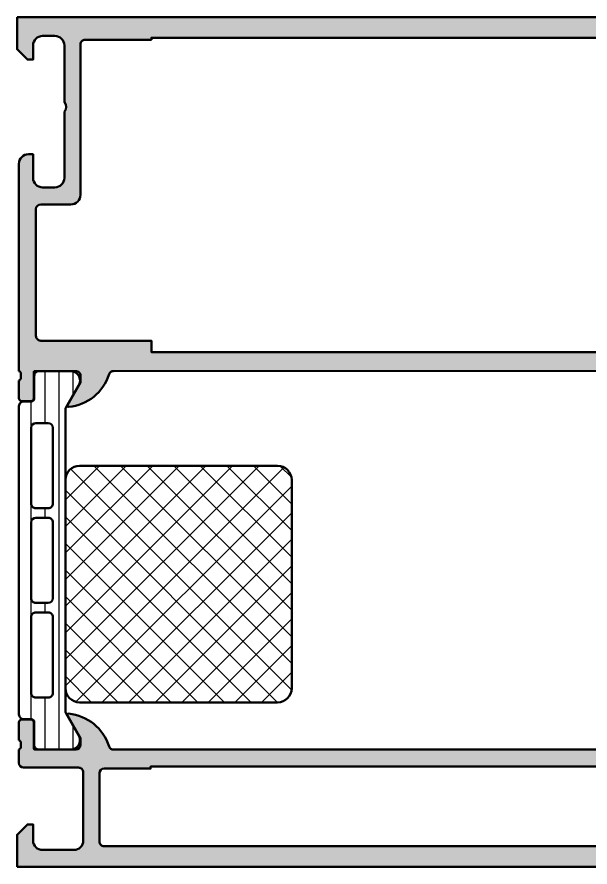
# Model space of a CAD drawing. Extents: x 0 to 121, y 0 to 90.
# Drawn here: x 0 to 60.5, y 0 to 89.8 of the extents above; entities that cross this region are included whole.
import ezdxf

# ---------------------------------------------------------------- set-up
doc = ezdxf.new("R2010")
doc.units = 0
for name, color, linetype, lineweight in [('0S-Alu contour', 7, 'Continuous', 50), ('0S-Alu hatch', 252, 'Continuous', 25), ('0S-Plastic contour', 254, 'Continuous', 50), ('0S-Plastic hatch', 253, 'Continuous', 25), ('0S-PT contour', 91, 'Continuous', 50), ('0S-PT hatch', 103, 'Continuous', 25)]:
    doc.layers.add(name, color=color, linetype=linetype, lineweight=lineweight)

# ---------------------------------------------------------------- blocks, each defined once
blk = doc.blocks.new('430840__DC09CA4D_482F_4C95_9F78_F32591C31D79_')
at = {"layer": '0S-PT hatch'}
h = blk.add_hatch(dxfattribs=at)
h.set_pattern_fill('ANSI37', color=256, scale=0.625, angle=90, style=0)
h.set_pattern_definition([(135, (0, 0), (-1.403165018917055, -1.403165018917055), []), (225, (0, 0), (1.403165018917055, -1.403165018917055), [])])
edge = h.paths.add_edge_path()
edge.add_ellipse((27.51005320582808, 40.88991887445164), major_axis=(-1.500003719446766, 0), ratio=1, start_angle=180.0001420757334, end_angle=269.9998579268323, ccw=False)
edge.add_line((29.01005692527024, 40.8899225939277), (29.01005692527024, 18.88992259389381))
edge.add_ellipse((27.51005425003596, 18.88992526912809), major_axis=(-1.500002675236663, 0), ratio=1, start_angle=90.0001021856844, end_angle=179.9998978143151, ccw=False)
edge.add_line((27.51005692525569, 17.38992259389381), (6.610024500343477, 17.38992259389381))
edge.add_ellipse((6.610025017742281, 18.88992311129213), major_axis=(-1.500000517398401, 0), ratio=1, start_angle=1.9766288971823087e-05, end_angle=89.99998023682832, ccw=False)
edge.add_line((5.11002450034397, 18.88992259381172), (5.110024500343967, 40.88992259389381))
edge.add_ellipse((6.610026061669415, 40.88992103256837), major_axis=(-1.50000156132626, 0), ratio=1, start_angle=270.00005964206343, end_angle=359.9999403640483, ccw=False)
edge.add_line((6.610024500242221, 42.38992259389381), (27.51005692530414, 42.38992259389379))
at = {"layer": '0S-PT contour', "color": 7}
for points in [[(6.610024500242221, 42.38992259389381), (27.51005692530414, 42.38992259389379)], [(5.11002450034397, 18.88992259381172), (5.110024500343967, 40.88992259389381)], [(29.01005692527024, 40.8899225939277), (29.01005692527024, 18.88992259389381)], [(27.51005692525569, 17.38992259389381), (6.610024500343477, 17.38992259389381)]]:
    blk.add_lwpolyline(points, dxfattribs=at)
at = {"layer": '0S-PT contour', "color": 7, "extrusion": (0, 0, -1)}
for centre, radius, start, end in [((-6.610026061669415, 40.88992103256837), 1.50000156132626, 5.96359516822e-05, 89.9999403579366), ((-27.51005320582808, 40.88991887445164), 1.500003719446766, 90.0001420731677, 179.9998579242666), ((-6.610025017742281, 18.88992311129213), 1.500000517398401, 270.0000197631717, 359.999980233711), ((-27.51005425003596, 18.88992526912809), 1.500002675236663, 180.000102185685, 269.9998978143156)]:
    blk.add_arc(centre, radius, start, end, dxfattribs=at)
blk = doc.blocks.new('284257__90E0DE85_B0C9_40CA_9791_27F276E4CD0E___C5AEC8C6_3E7F_4AB9_B20A_5DBC261AC16B_')
at = {"layer": '0S-Plastic hatch'}
h = blk.add_hatch(dxfattribs=at)
h.set_pattern_fill('ANSI31', color=256, scale=0.4680000000000001, angle=45, style=0)
h.set_pattern_definition([(90, (0, 0), (-1.4859, 0), [])])
edge = h.paths.add_edge_path()
edge.add_arc((1.522616004540347, 49.48992559389379), 0.2999999999999758, 270, 360)
edge.add_line((1.822616004540323, 49.48992559389379), (1.822284054143296, 51.88992397683015))
edge.add_ellipse((2.322280031581934, 51.88992661645517), major_axis=(-0.4999959774456055, 0), ratio=1, start_angle=-90.00030248177183, end_angle=0.0003024817733034979, ccw=False)
edge.add_line((2.32228267121212, 52.38992259389381), (5.798824169306502, 52.3899225938938))
edge.add_ellipse((5.656513520315099, 51.40010451917096), major_axis=(-0.999996070924474, 0), ratio=1, start_angle=147.2729839001578, end_angle=261.81839194809737, ccw=False)
edge.add_line((6.497766169306427, 50.85946959389379), (5.179296454819851, 48.57581274714362))
edge.add_arc((5.612309171537273, 48.32581277284783), 0.4999999999935472, 150.0000034002868, 179.9999400957461)
edge.add_line((5.112309171543999, 48.32581329561106), (5.107739829136483, 16.47403189217503))
edge.add_arc((5.607739829115243, 16.47403241493656), 0.4999999999892946, 180.0000599042538, 209.9999965998498)
edge.add_line((5.174727112396342, 16.22403244063854), (6.493196826892423, 13.9403755938938))
edge.add_ellipse((5.651944177901081, 13.39974066861664), major_axis=(-0.9999960709244753, 0), ratio=1, start_angle=98.18160805189967, end_angle=212.7270160998411, ccw=False)
edge.add_line((5.794254826892434, 12.40992259389379), (2.317713328792912, 12.40992259389379))
edge.add_ellipse((2.317710689167811, 12.90991857133235), major_axis=(-0.4999959774455193, 0), ratio=1, start_angle=-0.0003024817733034979, end_angle=90.00030248118912, ccw=False)
edge.add_line((1.817714711729259, 12.90992121096255), (1.818046662126284, 15.30991959389378))
edge.add_arc((1.518046662126227, 15.30991959389374), 0.3000000000000567, 0, 90)
edge.add_line((1.518046662126227, 15.60991959389379), (0.7077153287930049, 15.60991959389381))
edge.add_ellipse((0.7077153287930732, 16.10991959389387), major_axis=(-0.5000000000000675, 0), ratio=1, start_angle=2.694464177466216e-05, end_angle=89.99999999999221, ccw=False)
edge.add_line((0.2077153287930605, 16.10991935863949), (0.2077000005019593, 48.68992535865305))
edge.add_ellipse((0.7077000005019464, 48.68992559389377), major_axis=(-0.5000000000000425, 0), ratio=1, start_angle=-89.99999999999801, end_angle=2.694464177466216e-05, ccw=False)
edge.add_line((0.7077000005019299, 49.18992559389382), (1.522616004540347, 49.18992559389382))
edge = h.paths.add_edge_path()
edge.add_arc((3.293317714340982, 46.40048603515199), 0.500015258789067, 0, 90)
edge.add_line((3.293317714340982, 46.90050129394107), (1.993307033188603, 46.90050129394107))
edge.add_arc((1.993307033188603, 46.40051655273016), 0.499984741210902, 90, 180)
edge.add_line((1.493322291977706, 46.40051655272496), (1.493322291977707, 38.4005043478559))
edge.add_arc((1.993322294065336, 38.4005043478559), 0.5000000020876286, 180, 270.0018991026182)
edge.add_line((1.993338866862162, 37.90050434604295), (3.293332973127683, 37.90050434604295))
edge.add_arc((3.293336612486748, 38.40050070668626), 0.4999963606565535, 269.9995829571354, 360.0004170428646)
edge.add_line((3.793332973130051, 38.40050434604293), (3.793332973130049, 46.40048603515199))
edge = h.paths.add_edge_path()
edge.add_line((3.793332973130052, 28.39679746120962), (3.793332973130051, 36.40050434603776))
edge.add_arc((3.293332973130057, 36.40050434604295), 0.4999999999999938, 0, 90.00000000000072)
edge.add_line((3.293332973130051, 36.90050434604295), (1.9933222919777, 36.90050434604295))
edge.add_arc((1.9933222919777, 36.40050434604295), 0.4999999999999929, 90, 180)
edge.add_line((1.493322291977708, 36.40050434603775), (1.493322291977709, 28.39679746121479))
edge.add_arc((1.993322291977688, 28.39679746121479), 0.4999999999999794, 180, 270.0000000011944)
edge.add_line((1.993322291988112, 27.89679746121481), (3.293332973130039, 27.89679746121481))
edge.add_arc((3.293332973130039, 28.39679746121483), 0.5000000000000142, 270, 360)
edge = h.paths.add_edge_path()
edge.add_line((3.793332973119652, 18.39680051332709), (3.793332973119651, 26.3967974612148))
edge.add_arc((3.29333661247638, 26.39680110057155), 0.4999963606565158, 359.9995829571354, 450.0004170425937)
edge.add_line((3.293332973119679, 26.89679746121483), (1.993338866805379, 26.89679746121481))
edge.add_arc((1.993322294124652, 26.39679745933213), 0.5000000021573291, 89.99810091068606, 180)
edge.add_line((1.493322291967307, 26.39679746120961), (1.493322291967308, 18.39680051514008))
edge.add_arc((1.993322294054952, 18.39680051514008), 0.5000000020876446, 180, 270.0018991026165)
edge.add_line((1.993338866851764, 17.89680051332708), (3.293332973117241, 17.89680051332709))
edge.add_arc((3.293336612476306, 18.39679687397044), 0.4999963606565962, 269.9995829571354, 360.0004170428646)
at = {"layer": '0S-Alu contour', "color": 7}
for points in [[(3.293317714340982, 46.90050129394107), (1.993307033188603, 46.90050129394107)], [(1.493322291977706, 46.40051655272496), (1.493322291977707, 38.4005043478559)], [(3.793332973130051, 38.40050434604293), (3.793332973130049, 46.40048603515199)], [(1.993338866862162, 37.90050434604295), (3.293332973127683, 37.90050434604295)], [(3.293332973130051, 36.90050434604295), (1.9933222919777, 36.90050434604295)], [(1.493322291977708, 36.40050434603775), (1.493322291977709, 28.39679746121479)], [(3.793332973130052, 28.39679746120962), (3.793332973130051, 36.40050434603776)], [(1.993322291988112, 27.89679746121481), (3.293332973130039, 27.89679746121481)], [(1.493322291967307, 26.39679746120961), (1.493322291967308, 18.39680051514008)], [(3.293332973119679, 26.89679746121483), (1.993338866805379, 26.89679746121481)], [(3.793332973119652, 18.39680051332709), (3.793332973119651, 26.3967974612148)], [(1.993338866851764, 17.89680051332708), (3.293332973117241, 17.89680051332709)]]:
    blk.add_lwpolyline(points, dxfattribs=at)
for centre, radius, start, end in [((1.993307033188603, 46.40051655273016), 0.499984741210902, 90, 180), ((3.293317714340982, 46.40048603515199), 0.500015258789067, 0, 90), ((1.993322294065336, 38.4005043478559), 0.5000000020876286, 180, 270.0018991026182), ((3.293336612486748, 38.40050070668626), 0.4999963606565535, 269.9995829571354, 0.0004170428646345), ((1.9933222919777, 36.40050434604295), 0.4999999999999929, 90, 180), ((3.293332973130057, 36.40050434604295), 0.4999999999999938, 0, 90.00000000000072), ((1.993322291977688, 28.39679746121479), 0.4999999999999794, 180, 270.0000000011944), ((3.293332973130039, 28.39679746121483), 0.5000000000000142, 270, 0), ((1.993322294124652, 26.39679745933213), 0.5000000021573291, 89.99810091068606, 180), ((3.29333661247638, 26.39680110057155), 0.4999963606565158, 359.9995829571354, 90.00041704259372), ((1.993322294054952, 18.39680051514008), 0.5000000020876446, 180, 270.0018991026165), ((3.293336612476306, 18.39679687397044), 0.4999963606565962, 269.9995829571354, 0.0004170428646345)]:
    blk.add_arc(centre, radius, start, end, dxfattribs=at)
at = {"layer": '0S-Plastic contour', "color": 7}
for points in [[(2.32228267121212, 52.38992259389381), (5.798824169306502, 52.3899225938938)], [(1.822616004540323, 49.48992559389379), (1.822284054143296, 51.88992397683015)], [(6.497766169306427, 50.85946959389379), (5.179296454819851, 48.57581274714362)], [(0.2077153287930605, 16.10991935863949), (0.2077000005019593, 48.68992535865305)], [(0.7077000005019299, 49.18992559389382), (1.522616004540347, 49.18992559389382)], [(5.112309171543999, 48.32581329561106), (5.107739829136483, 16.47403189217503)], [(5.174727112396342, 16.22403244063854), (6.493196826892423, 13.9403755938938)], [(1.518046662126227, 15.60991959389379), (0.7077153287930049, 15.60991959389381)], [(1.817714711729259, 12.90992121096255), (1.818046662126284, 15.30991959389378)], [(5.794254826892434, 12.40992259389379), (2.317713328792912, 12.40992259389379)]]:
    blk.add_lwpolyline(points, dxfattribs=at)
at = {"layer": '0S-Plastic contour', "color": 7, "extrusion": (0, 0, -1)}
for centre, radius, start, end in [((-2.322280031581934, 51.88992661645517), 0.4999959774456055, 359.9996975182267, 90.00030248177184), ((-5.656513520315099, 51.40010451917096), 0.999996070924474, 98.18160805190263, 212.7270160998422), ((-0.7077000005019464, 48.68992559389377), 0.5000000000000425, 359.9999730553582, 89.9999999999981), ((-0.7077153287930732, 16.10991959389387), 0.5000000000000675, 270.0000000000078, 359.9999730553582), ((-5.651944177901081, 13.39974066861664), 0.9999960709244753, 147.2729839001589, 261.8183919481003), ((-2.317710689167811, 12.90991857133235), 0.4999959774455193, 269.9996975188109, 0.0003024817733149)]:
    blk.add_arc(centre, radius, start, end, dxfattribs=at)
at = {"layer": '0S-Plastic contour', "color": 7}
for centre, radius, start, end in [((1.522616004540347, 49.48992559389379), 0.2999999999999758, 270, 0), ((5.612309171537273, 48.32581277284783), 0.4999999999935472, 150.0000034002868, 179.9999400957461), ((5.607739829115243, 16.47403241493656), 0.4999999999892946, 180.0000599042538, 209.9999965998498), ((1.518046662126227, 15.30991959389374), 0.3000000000000567, 0, 90)]:
    blk.add_arc(centre, radius, start, end, dxfattribs=at)
blk = doc.blocks.new('430820__745F4C5F_8F4E_42D5_811F_1E8023949608_')
at = {"layer": '0S-Alu hatch'}
h = blk.add_hatch(color=256, dxfattribs=at)
edge = h.paths.add_edge_path()
edge.add_line((0, 89.8), (-2.274e-13, 86.39999847412106))
edge.add_line((-2.274e-13, 86.39999847412106), (1.0999755859373, 85.29999999999998))
edge.add_line((1.0999755859373, 85.29999999999998), (1.699981689453011, 85.29999999999998))
edge.add_line((1.699981689453011, 85.29999999999998), (1.699981689453011, 86.80000381469726))
edge.add_ellipse((2.700020083351542, 86.79996542079873), major_axis=(-1.000038394635548, 0), ratio=1, start_angle=270.0021997238884, end_angle=359.99780027593476, ccw=False)
edge.add_line((2.699981689453001, 87.80000381469726), (3.99999999999978, 87.80000381469726))
edge.add_ellipse((3.999954428526331, 86.79995824322371), major_axis=(-1.000045572511881, 0), ratio=1, start_angle=180.0026109341762, end_angle=269.9973890658912, ccw=False)
edge.add_line((4.99999999999988, 86.80000381469834), (4.999999999999886, 80.8))
edge.add_ellipse((4.474877689036537, 80.29999999999998), major_axis=(-0.7250885749144627, 0), ratio=1, start_angle=136.403846469329, end_angle=223.5961535306708, ccw=False)
edge.add_line((4.999999999999882, 79.8), (4.999999999999886, 72.8))
edge.add_ellipse((3.999972998484516, 72.80002700151536), major_axis=(-1.0000270018799, 0), ratio=1, start_angle=90.00154703109939, end_angle=179.9984529689852, ccw=False)
edge.add_line((3.999999999999901, 71.79999999999998), (2.699981689453103, 71.79999999999998))
edge.add_ellipse((2.700001512600911, 72.80001982314789), major_axis=(-1.000019823344355, 0), ratio=1, start_angle=0.0011357599706229848, end_angle=89.99886423980843, ccw=False)
edge.add_line((1.699981689453031, 72.80000000000395), (1.699981689453003, 75.3))
edge.add_line((1.699981689453003, 75.3), (1.199981689453094, 75.3))
edge.add_arc((1.200016055021536, 74.29996563443146), 1.000034366159014, 90.001968934368, 179.9980310656152)
edge.add_line((0.199981689453004, 74.30000000000021), (0.1999816894528905, 52.40082753104885))
edge.add_ellipse((0.1211452429099902, 52.13330693905568), major_axis=(-0.2788950563274417, 0), ratio=1, start_angle=178.8354106259342, end_angle=253.5801235805389, ccw=False)
edge.add_line((0.399982689453048, 52.12763853105745), (0.3999826894530471, 51.67404453105742))
edge.add_ellipse((0.1211145938099225, 51.66838387158043), major_axis=(-0.2789255417371045, 0), ratio=1, start_angle=106.4245945553385, end_angle=181.1628700728718, ccw=False)
edge.add_line((0.1999816894530019, 51.40084053105751), (0.1999816894531179, 49.52082953104916))
edge.add_arc((0.4999816894532348, 49.52082953104901), 0.3000000000001168, 180, 269.9999999999702)
edge.add_line((0.499981689453079, 49.22082953104889), (1.479956008495603, 49.22082953104888))
edge.add_arc((1.479956008495607, 49.52082953104906), 0.3000000000001819, 269.9999999999992, 360)
edge.add_line((1.779956008495787, 49.52082953104905), (1.779956008495666, 52.28082753104902))
edge.add_ellipse((1.899956008495712, 52.28082753104892), major_axis=(-0.1200000000000461, 0), ratio=1, start_angle=268.4287599274471, end_angle=360, ccw=False)
edge.add_line((1.903246393556357, 52.40078241159225), (6.199999999999922, 52.40078241159237))
edge.add_ellipse((6.199999999999946, 51.90078241159238), major_axis=(-0.4999999999999787, 0), ratio=1, start_angle=180, end_angle=270.00000000000273, ccw=False)
edge.add_line((6.699999999999925, 51.90078241159238), (6.699999999999932, 51.20078241159243))
edge.add_line((6.699999999999932, 51.20078241159243), (5.318504542377471, 48.8079620885648))
edge.add_arc((5.438119784648206, 48.73890219624059), 0.1381197846483888, 149.999999999995, 275.6225775507876)
edge.add_arc((4.961776758826098, 53.57739127343959), 4.999999999999582, 275.6225775507941, 342.2515836439294)
edge.add_ellipse((10.19999999999983, 51.90078241159181), major_axis=(-0.5000000000003403, 0), ratio=1, start_angle=269.9999999999984, end_angle=342.25158364393457, ccw=False)
edge.add_line((10.19999999999984, 52.40078241159214), (81.00001162352802, 52.40093875061689))
edge.add_line((81.00001162352802, 52.40093875061689), (81.12479284950028, 52.38510835643673))
edge.add_line((81.12479284950028, 52.38510835643673), (81.2416652604742, 52.3386460546652))
edge.add_line((81.2416652604742, 52.3386460546652), (81.34324660608179, 52.26448989405195))
edge.add_line((81.34324660608179, 52.26448989405195), (81.42311004272904, 52.16733158293038))
edge.add_line((81.42311004272904, 52.16733158293038), (81.47620277441295, 52.05331812857474))
edge.add_line((81.47620277441295, 52.05331812857474), (81.95561295408555, 50.99682574184534))
edge.add_line((81.95561295408555, 50.99682574184534), (82.66560549294013, 50.07926327620527))
edge.add_line((82.66560549294013, 50.07926327620527), (83.56795410063744, 49.35003267223329))
edge.add_line((83.56795410063744, 49.35003267223329), (84.61407595696448, 48.8483960056131))
edge.add_line((84.61407595696448, 48.8483960056131), (85.74764743085962, 48.60136160081974))
edge.add_line((85.74764743085962, 48.60136160081974), (85.78383253799058, 48.60252967829936))
edge.add_line((85.78383253799058, 48.60252967829936), (85.8184894509968, 48.61299986281053))
edge.add_line((85.8184894509968, 48.61299986281053), (85.84926850194671, 48.63206229722306))
edge.add_line((85.84926850194671, 48.63206229722306), (85.87408293402513, 48.65842458740405))
edge.add_line((85.87408293402513, 48.65842458740405), (85.89125037940595, 48.69029942390471))
edge.add_line((85.89125037940595, 48.69029942390471), (85.8996069203445, 48.72552575789747))
edge.add_line((85.8996069203445, 48.72552575789747), (85.8985860004277, 48.76171531586027))
edge.add_line((85.8985860004277, 48.76171531586027), (85.88825683594153, 48.79641451965565))
edge.add_line((85.88825683594153, 48.79641451965565), (84.5000122070351, 51.20094027649054))
edge.add_line((84.5000122070351, 51.20094027649054), (84.50001220703597, 51.90093722474337))
edge.add_line((84.50001220703597, 51.90093722474337), (84.5125442813428, 52.01220061071822))
edge.add_line((84.5125442813428, 52.01220061071822), (84.54952219565257, 52.11788517817524))
edge.add_line((84.54952219565257, 52.11788517817524), (84.60909147180149, 52.21269074385519))
edge.add_line((84.60909147180149, 52.21269074385519), (84.68826465298866, 52.29186271696419))
edge.add_line((84.68826465298866, 52.29186271696419), (84.78307112761426, 52.3514305464874))
edge.add_line((84.78307112761426, 52.3514305464874), (84.88875625929718, 52.38840684817326))
edge.add_line((84.88875625929718, 52.38840684817326), (85.0000198364845, 52.40093722473311))
edge.add_line((85.0000198364845, 52.40093722473311), (89.30003788938433, 52.40093722287623))
edge.add_line((89.30003788938433, 52.40093722287623), (89.33109416198658, 52.39684556263712))
edge.add_line((89.33109416198658, 52.39684556263712), (89.36003352482257, 52.38485610768417))
edge.add_line((89.36003352482257, 52.38485610768417), (89.38488419126082, 52.36578576083446))
edge.add_line((89.38488419126082, 52.36578576083446), (89.40395295844353, 52.34093388224387))
edge.add_line((89.40395295844353, 52.34093388224387), (89.41594057384667, 52.31199375735703))
edge.add_line((89.41594057384667, 52.31199375735703), (89.4200302599903, 52.28093722473361))
edge.add_line((89.4200302599903, 52.28093722473361), (89.42003025999067, 49.52093922473348))
edge.add_line((89.42003025999067, 49.52093922473348), (89.43025251210409, 49.44329351120261))
edge.add_line((89.43025251210409, 49.44329351120261), (89.4602226388555, 49.37093922473255))
edge.add_line((89.4602226388555, 49.37093922473255), (89.50789822563485, 49.30880719037713))
edge.add_line((89.50789822563485, 49.30880719037713), (89.57003025999045, 49.26113160359745))
edge.add_line((89.57003025999045, 49.26113160359745), (89.64238454646006, 49.23116147684622))
edge.add_line((89.64238454646006, 49.23116147684622), (89.7200302599889, 49.22093922473349))
edge.add_line((89.7200302599889, 49.22093922473349), (90.70000457903116, 49.22093922473305))
edge.add_line((90.70000457903116, 49.22093922473305), (90.7667608592188, 49.22846085107826))
edge.add_line((90.7667608592188, 49.22846085107826), (90.83016970076918, 49.25064856436258))
edge.add_line((90.83016970076918, 49.25064856436258), (90.88705151959064, 49.28638977999248))
edge.add_line((90.88705151959064, 49.28638977999248), (90.93455402377381, 49.33389228417528))
edge.add_line((90.93455402377381, 49.33389228417528), (90.97029523940431, 49.39077410299779))
edge.add_line((90.97029523940431, 49.39077410299779), (90.99248295268757, 49.45418294454665))
edge.add_line((90.99248295268757, 49.45418294454665), (91.00000457903339, 49.52093922473533))
edge.add_line((91.00000457903339, 49.52093922473533), (91.00000457903307, 51.40095022474207))
edge.add_line((91.00000457903307, 51.40095022474207), (90.9336641069442, 51.4303460897242))
edge.add_line((90.9336641069442, 51.4303460897242), (90.87715073768334, 51.47585888144156))
edge.add_line((90.87715073768334, 51.47585888144156), (90.83428908383576, 51.53440846508296))
edge.add_line((90.83428908383576, 51.53440846508296), (90.8079798611593, 51.60203242471949))
edge.add_line((90.8079798611593, 51.60203242471949), (90.80000357903323, 51.67415422474245))
edge.add_line((90.80000357903323, 51.67415422474245), (90.79999999999983, 74.2999999999867))
edge.add_arc((89.79999999999976, 74.29999999998677), 1.000000000000071, 0, 89.99999999999429)
edge.add_line((89.79999999999986, 75.29999999998682), (89.29999999999973, 75.29999999998672))
edge.add_line((89.29999999999973, 75.29999999998672), (89.29999999999973, 72.79999999998682))
edge.add_ellipse((88.29999999999973, 72.79999999998681), major_axis=(-1, 0), ratio=1, start_angle=90.0000000000008, end_angle=180, ccw=False)
edge.add_line((88.29999999999976, 71.79999999998681), (86.99999999999955, 71.79999999998681))
edge.add_ellipse((86.99999999999955, 72.79999999998681), major_axis=(-1, 0), ratio=1, start_angle=0, end_angle=90, ccw=False)
edge.add_line((85.99999999999955, 72.79999999998681), (85.99999999999964, 79.79999999998681))
edge.add_ellipse((86.52499999999962, 80.29999999998681), major_axis=(-0.7249999999999732, 0), ratio=1, start_angle=-43.60281897270562, end_angle=43.60281897270568, ccw=False)
edge.add_line((85.99999999999964, 80.79999999998682), (85.99999999999964, 86.79999999998682))
edge.add_ellipse((86.99999999999983, 86.79999999998662), major_axis=(-1.000000000000184, 0), ratio=1, start_angle=269.9999999999902, end_angle=360, ccw=False)
edge.add_line((87, 87.79999999998682), (88.29999999999976, 87.79999999998681))
edge.add_ellipse((88.29999999999973, 86.7999999999867), major_axis=(-1.000000000000127, 0), ratio=1, start_angle=180, end_angle=269.9999999999984, ccw=False)
edge.add_line((89.29999999999986, 86.7999999999867), (89.29999999999983, 85.29999999998681))
edge.add_line((89.29999999999983, 85.29999999998681), (89.90000000000009, 85.2999999999867))
edge.add_line((89.90000000000009, 85.2999999999867), (91.00000000000013, 86.3999999999867))
edge.add_line((91.00000000000013, 86.3999999999867), (91, 89.8))
edge.add_line((91, 89.8), (0, 89.8))
edge = h.paths.add_edge_path()
edge.add_line((14.19998550415033, 87.3999225938976), (14.19998550415033, 87.59998325035554))
edge.add_line((14.19998550415033, 87.59998325035554), (76.80000457763617, 87.60007740610999))
edge.add_line((76.80000457763617, 87.60007740610999), (76.8000045776362, 87.40007740611003))
edge.add_line((76.8000045776362, 87.40007740611003), (83.80000457763609, 87.40007740610996))
edge.add_ellipse((83.80000457763607, 86.90007740610999), major_axis=(-0.4999999999999858, 0), ratio=1, start_angle=180, end_angle=269.9999999999984, ccw=False)
edge.add_line((84.30000457763606, 86.90007740610999), (84.30000457763336, 71.00015481221251))
edge.add_arc((85.30000457763335, 71.00015481221236), 1, 180, 270)
edge.add_line((85.30000457763335, 70.00015481221236), (88.5000045745947, 70.00015481221236))
edge.add_ellipse((88.5000045745947, 69.50015481221233), major_axis=(-0.5000000000000285, 0), ratio=1, start_angle=180, end_angle=270, ccw=False)
edge.add_line((89.00000457459473, 69.50015481221233), (89.0000045779001, 56.10007740623326))
edge.add_ellipse((88.50000457790009, 56.10007740610993), major_axis=(-0.4999999999999858, 0), ratio=1, start_angle=89.9999999999983, end_angle=180, ccw=False)
edge.add_line((88.50000457790009, 55.60007740610995), (76.80000457763617, 55.60007740610996))
edge.add_line((76.80000457763617, 55.60007740610996), (76.80000457763617, 54.40093872155658))
edge.add_line((76.80000457763617, 54.40093872155658), (14.19998550415033, 54.40078229379151))
edge.add_line((14.19998550415033, 54.40078229379151), (14.19998550415034, 55.59992259389762))
edge.add_line((14.19998550415034, 55.59992259389762), (2.499981689452985, 55.59992259389762))
edge.add_ellipse((2.49998168945298, 56.09992259389763), major_axis=(-0.5, 0), ratio=1, start_angle=0, end_angle=90.00000000000063, ccw=False)
edge.add_line((1.99998168945298, 56.09992259389763), (1.999981689453079, 69.50000000000001))
edge.add_ellipse((2.499981689453078, 69.50000000000001), major_axis=(-0.4999999999999965, 0), ratio=1, start_angle=270.0000000000007, end_angle=360, ccw=False)
edge.add_line((2.499981689453072, 70.00000000000001), (5.699985504150271, 69.99999999999997))
edge.add_arc((5.699985504150287, 70.99999999999997), 1.000000000000002, 269.9999999999991, 360)
edge.add_line((6.69998550415029, 70.99999999999997), (6.699985504150395, 86.89992259389764))
edge.add_ellipse((7.199985504150395, 86.89992259389763), major_axis=(-0.4999999999999992, 0), ratio=1, start_angle=269.9999999999997, end_angle=360, ccw=False)
edge.add_line((7.199985504150397, 87.39992259389763), (14.19998550415033, 87.3999225938976))
at = {"layer": '0S-Alu contour', "color": 7}
for points in [[(0, 89.8), (-2.274e-13, 86.39999847412106), (1.0999755859373, 85.29999999999998), (1.699981689453011, 85.29999999999998), (1.699981689453011, 86.80000381469726)], [(89.29999999999986, 86.7999999999867), (89.29999999999983, 85.29999999998681), (89.90000000000009, 85.2999999999867), (91.00000000000013, 86.3999999999867), (91, 89.8), (0, 89.8)], [(2.699981689453001, 87.80000381469726), (3.99999999999978, 87.80000381469726)], [(7.199985504150397, 87.39992259389763), (14.19998550415033, 87.3999225938976)], [(14.19998550415033, 87.3999225938976), (14.19998550415033, 87.59998325035554), (76.80000457763617, 87.60007740610999), (76.8000045776362, 87.40007740611003), (83.80000457763609, 87.40007740610996)], [(87, 87.79999999998682), (88.29999999999976, 87.79999999998681)], [(4.99999999999988, 86.80000381469834), (4.999999999999886, 80.8)], [(6.69998550415029, 70.99999999999997), (6.699985504150395, 86.89992259389764)], [(84.30000457763606, 86.90007740610999), (84.30000457763336, 71.00015481221251)], [(85.99999999999964, 80.79999999998682), (85.99999999999964, 86.79999999998682)], [(4.999999999999882, 79.8), (4.999999999999886, 72.8)], [(85.99999999999955, 72.79999999998681), (85.99999999999964, 79.79999999998681)], [(1.699981689453031, 72.80000000000395), (1.699981689453003, 75.3), (1.199981689453094, 75.3)], [(89.79999999999986, 75.29999999998682), (89.29999999999973, 75.29999999998672), (89.29999999999973, 72.79999999998682)], [(0.199981689453004, 74.30000000000021), (0.1999816894528905, 52.40082753104885)], [(10.19999999999984, 52.40078241159214), (81.00001162352802, 52.40093875061689), (81.12479284950028, 52.38510835643673), (81.2416652604742, 52.3386460546652), (81.34324660608179, 52.26448989405195), (81.42311004272904, 52.16733158293038), (81.47620277441295, 52.05331812857474), (81.95561295408555, 50.99682574184534), (82.66560549294013, 50.07926327620527), (83.56795410063744, 49.35003267223329), (84.61407595696448, 48.8483960056131), (85.74764743085962, 48.60136160081974), (85.78383253799058, 48.60252967829936), (85.8184894509968, 48.61299986281053), (85.84926850194671, 48.63206229722306), (85.87408293402513, 48.65842458740405), (85.89125037940595, 48.69029942390471), (85.8996069203445, 48.72552575789747), (85.8985860004277, 48.76171531586027), (85.88825683594153, 48.79641451965565), (84.5000122070351, 51.20094027649054), (84.50001220703597, 51.90093722474337), (84.5125442813428, 52.01220061071822), (84.54952219565257, 52.11788517817524), (84.60909147180149, 52.21269074385519), (84.68826465298866, 52.29186271696419), (84.78307112761426, 52.3514305464874), (84.88875625929718, 52.38840684817326), (85.0000198364845, 52.40093722473311), (89.30003788938433, 52.40093722287623), (89.33109416198658, 52.39684556263712), (89.36003352482257, 52.38485610768417), (89.38488419126082, 52.36578576083446), (89.40395295844353, 52.34093388224387), (89.41594057384667, 52.31199375735703), (89.4200302599903, 52.28093722473361), (89.42003025999067, 49.52093922473348), (89.43025251210409, 49.44329351120261), (89.4602226388555, 49.37093922473255), (89.50789822563485, 49.30880719037713), (89.57003025999045, 49.26113160359745), (89.64238454646006, 49.23116147684622), (89.7200302599889, 49.22093922473349), (90.70000457903116, 49.22093922473305), (90.7667608592188, 49.22846085107826), (90.83016970076918, 49.25064856436258), (90.88705151959064, 49.28638977999248), (90.93455402377381, 49.33389228417528), (90.97029523940431, 49.39077410299779), (90.99248295268757, 49.45418294454665), (91.00000457903339, 49.52093922473533), (91.00000457903307, 51.40095022474207), (90.9336641069442, 51.4303460897242), (90.87715073768334, 51.47585888144156), (90.83428908383576, 51.53440846508296), (90.8079798611593, 51.60203242471949), (90.80000357903323, 51.67415422474245), (90.79999999999983, 74.2999999999867)], [(3.999999999999901, 71.79999999999998), (2.699981689453103, 71.79999999999998)], [(88.29999999999976, 71.79999999998681), (86.99999999999955, 71.79999999998681)], [(1.99998168945298, 56.09992259389763), (1.999981689453079, 69.50000000000001)], [(2.499981689453072, 70.00000000000001), (5.699985504150271, 69.99999999999997)], [(85.30000457763335, 70.00015481221236), (88.5000045745947, 70.00015481221236)], [(89.00000457459473, 69.50015481221233), (89.0000045779001, 56.10007740623326)], [(88.50000457790009, 55.60007740610995), (76.80000457763617, 55.60007740610996), (76.80000457763617, 54.40093872155658), (14.19998550415033, 54.40078229379151), (14.19998550415034, 55.59992259389762), (2.499981689452985, 55.59992259389762)], [(0.399982689453048, 52.12763853105745), (0.3999826894530471, 51.67404453105742)], [(1.779956008495787, 49.52082953104905), (1.779956008495666, 52.28082753104902)], [(1.903246393556357, 52.40078241159225), (6.199999999999922, 52.40078241159237)], [(0.1999816894530019, 51.40084053105751), (0.1999816894531179, 49.52082953104916)], [(6.699999999999925, 51.90078241159238), (6.699999999999932, 51.20078241159243), (5.318504542377471, 48.8079620885648)], [(0.499981689453079, 49.22082953104889), (1.479956008495603, 49.22082953104888)]]:
    blk.add_lwpolyline(points, dxfattribs=at)
at = {"layer": '0S-Alu contour', "color": 7, "extrusion": (0, 0, -1)}
for centre, radius, start, end in [((-2.700020083351542, 86.79996542079873), 1.000038394635548, 0.0021997240652303, 89.99780027611162), ((-3.999954428526331, 86.79995824322371), 1.000045572511881, 90.00261093410884, 179.9973890658238), ((-7.199985504150395, 86.89992259389763), 0.4999999999999992, 0, 90.0000000000003), ((-83.80000457763607, 86.90007740610999), 0.4999999999999858, 90.0000000000016, 180), ((-86.99999999999983, 86.79999999998662), 1.000000000000184, 0, 90.00000000000978), ((-88.29999999999973, 86.7999999999867), 1.000000000000127, 90.0000000000016, 180), ((-4.474877689036537, 80.29999999999998), 0.7250885749144627, 136.4038464693292, 223.596153530671), ((-86.52499999999962, 80.29999999998681), 0.7249999999999732, 316.3971810272943, 43.60281897270563), ((-2.700001512600911, 72.80001982314789), 1.000019823344355, 270.0011357601916, 359.9988642400294), ((-3.999972998484516, 72.80002700151536), 1.0000270018799, 180.0015470310149, 269.9984529689006), ((-86.99999999999955, 72.79999999998681), 1, 270, 0), ((-88.29999999999973, 72.79999999998681), 1, 180, 269.9999999999992), ((-2.499981689453078, 69.50000000000001), 0.4999999999999965, 0, 89.99999999999935), ((-88.5000045745947, 69.50015481221233), 0.5000000000000285, 90, 180), ((-2.49998168945298, 56.09992259389763), 0.5, 269.9999999999994, 0), ((-88.50000457790009, 56.10007740610993), 0.4999999999999858, 180, 270.0000000000017), ((-0.1211452429099902, 52.13330693905568), 0.2788950563274417, 106.4198764194611, 181.1645893740659), ((-1.899956008495712, 52.28082753104892), 0.1200000000000461, 0, 91.5712400725529), ((-6.199999999999946, 51.90078241159238), 0.4999999999999787, 89.99999999999726, 180), ((-10.19999999999983, 51.90078241159181), 0.5000000000003403, 17.74841635606544, 90.0000000000016), ((-0.1211145938099225, 51.66838387158043), 0.2789255417371045, 178.8371299271282, 253.5754054446615)]:
    blk.add_arc(centre, radius, start, end, dxfattribs=at)
at = {"layer": '0S-Alu contour', "color": 7}
for centre, radius, start, end in [((1.200016055021536, 74.29996563443146), 1.000034366159014, 90.001968934368, 179.9980310656152), ((89.79999999999976, 74.29999999998677), 1.000000000000071, 0, 89.99999999999429), ((5.699985504150287, 70.99999999999997), 1.000000000000002, 269.9999999999991, 0), ((85.30000457763335, 71.00015481221236), 1, 180, 270), ((4.961776758826098, 53.57739127343959), 4.999999999999582, 275.6225775507941, 342.2515836439294), ((0.4999816894532348, 49.52082953104901), 0.3000000000001168, 180, 269.9999999999702), ((1.479956008495607, 49.52082953104906), 0.3000000000001819, 269.9999999999992, 0), ((5.438119784648206, 48.73890219624059), 0.1381197846483888, 149.999999999995, 275.6225775507876)]:
    blk.add_arc(centre, radius, start, end, dxfattribs=at)
blk = doc.blocks.new('430830__55B982C3_1A17_46F1_ACD3_05043F99D10E_')
at = {"layer": '0S-Alu hatch'}
h = blk.add_hatch(color=256, dxfattribs=at)
edge = h.paths.add_edge_path()
edge.add_line((0, -7.74061061861e-05), (120.5, -7.74061061577e-05))
edge.add_arc((120.5000036393566, 0.4999189545372076), 0.4999963606566104, 269.9995829574171, 360.0004170428646)
edge.add_line((120.9999999999999, 0.4999225938962725), (121, 4.499922593893828))
edge.add_arc((120.5000036393566, 4.499926233250477), 0.4999963606565962, 359.9995829571354, 450.0004170428645)
edge.add_line((120.4999999999976, 4.999922593893828), (119.1999816894531, 4.999922593893842))
edge.add_arc((119.1999882166589, 4.499931325443483), 0.4999912684929494, 90.0007479757488, 180.0010005793681)
edge.add_line((118.6999969482422, 4.499922593893765), (118.6999969482422, 3.999922593893842))
edge.add_line((118.6999969482422, 3.999922593893842), (119.6999969482421, 3.999922593893842))
edge.add_line((119.6999969482421, 3.999922593893842), (119.6999969482422, 2.299921830954431))
edge.add_ellipse((118.6999909016704, 2.299927877526149), major_axis=(-1.000006046590035, 0), ratio=1, start_angle=90.00034644173468, end_angle=179.9996535603676, ccw=False)
edge.add_line((118.6999969482559, 1.299921830954389), (114.6999816894531, 1.299921830954389))
edge.add_ellipse((114.6999831883598, 2.299908071165591), major_axis=(-0.9999862402123257, 0), ratio=1, start_angle=-0.0007883886572130905, end_angle=89.99991411779058, ccw=False)
edge.add_line((113.6999969482422, 2.299921830954093), (113.6999969482422, 3.999922593893842))
edge.add_line((113.6999969482422, 3.999922593893842), (114.6999969482422, 3.999922593893842))
edge.add_line((114.6999969482422, 3.999922593893842), (114.6999969482422, 4.499922593893828))
edge.add_arc((114.1999820921119, 4.499907737763606), 0.5000148563509618, 0.0017023368733013, 89.99829766355533)
edge.add_line((114.1999969482413, 4.99992259389387), (111.3999786376954, 4.999922593893842))
edge.add_arc((111.3999851649011, 4.499931325443441), 0.499991268492992, 90.0007479757488, 180.0010005793681)
edge.add_line((110.8999938964844, 4.499922593893722), (110.8999938964844, 4.299925645651612))
edge.add_arc((111.3999759112408, 4.299907660408095), 0.4999820150799355, 179.9979389688437, 270.0020610313337)
edge.add_line((111.3999938964852, 3.799925645651641), (111.8999938964844, 3.799925645651654))
edge.add_ellipse((111.8999911556169, 3.299922904784222), major_axis=(-0.5000027408749449, 0), ratio=1, start_angle=180.0003140784808, end_angle=269.99968592144, ccw=False)
edge.add_line((112.3999938964843, 3.299925645650991), (112.3999938964843, 2.099921068014893))
edge.add_ellipse((111.8999975358409, 2.09991742865833), major_axis=(-0.4999963606566388, 0), ratio=1, start_angle=89.99958295713873, end_angle=180.0004170428646, ccw=False)
edge.add_line((111.8999938964819, 1.599921068014936), (96.00000000000004, 1.599921068014936))
edge.add_line((96.00000000000004, 1.599921068014936), (89.94127930173553, 1.956308341696754))
edge.add_ellipse((89.99999999999991, 2.954582792734718), major_axis=(-0.9999999999999026, 0), ratio=1, start_angle=0, end_angle=86.63361530935128, ccw=False)
edge.add_line((89.00000000000001, 2.954582792734768), (89, 10.09992106801489))
edge.add_ellipse((89.49999999999999, 10.09992106801493), major_axis=(-0.4999999999999858, 0), ratio=1, start_angle=269.9999999999984, end_angle=360, ccw=False)
edge.add_line((89.50000000000001, 10.59992106801492), (90.4998984374979, 10.59992106801492))
edge.add_arc((90.4998984374979, 11.09992106801491), 0.4999999999999716, 270.0000000000017, 360)
edge.add_line((90.99989843749788, 11.09992106801491), (90.9998984374979, 12.39992259389385))
edge.add_ellipse((91.07873488404107, 12.66744318588702), major_axis=(-0.278895056327518, 0), ratio=1, start_angle=-1.1645893740856081, end_angle=73.58012358048711, ccw=False)
edge.add_line((90.79989743749793, 12.67311159388534), (90.79989743749793, 13.12670559388535))
edge.add_ellipse((91.07876553314127, 13.1323662533623), major_axis=(-0.2789255417373119, 0), ratio=1, start_angle=-73.57540544462279, end_angle=1.1628700728651893, ccw=False)
edge.add_line((90.99989843749793, 13.39990959388537), (90.99989843749788, 15.27992059389388))
edge.add_arc((90.69989843749791, 15.27992059389392), 0.2999999999999687, 0, 90)
edge.add_line((90.69989843749791, 15.57992059389389), (89.71992411845513, 15.57992059389387))
edge.add_arc((89.71992411845517, 15.2799205938938), 0.3000000000000682, 90.00000000001087, 180)
edge.add_line((89.41992411845511, 15.2799205938938), (89.41992411845509, 12.51992259389389))
edge.add_ellipse((89.29992411845492, 12.51992259389401), major_axis=(-0.1200000000001751, 0), ratio=1, start_angle=90.0000000000204, end_angle=180, ccw=False)
edge.add_line((89.29992411845495, 12.39992259389383), (84.99989843749792, 12.39992259389383))
edge.add_ellipse((84.99989843749788, 12.8999225938938), major_axis=(-0.4999999999999716, 0), ratio=1, start_angle=0, end_angle=90.00000000000489, ccw=False)
edge.add_line((84.4998984374979, 12.8999225938938), (84.49989843749788, 13.59992259389385))
edge.add_line((84.49989843749788, 13.59992259389385), (85.88139389512027, 15.99274291692139))
edge.add_arc((85.76177865284961, 16.06180280924545), 0.138119784648268, 330.0000000000324, 455.6225775507966)
edge.add_arc((86.23812167867165, 11.22331373204616), 4.999999999999817, 95.62257755079311, 162.2515836439304)
edge.add_ellipse((80.99989843749793, 12.89992259389388), major_axis=(-0.5000000000000488, 0), ratio=1, start_angle=89.9999999999983, end_angle=162.2515836439307, ccw=False)
edge.add_line((80.99989843749793, 12.39992259389383), (10.19999999999999, 12.39992259389382))
edge.add_ellipse((10.2, 12.89992259389372), major_axis=(-0.4999999999999041, 0), ratio=1, start_angle=17.74841635606731, end_angle=89.99999999999858, ccw=False)
edge.add_arc((4.961776758826196, 11.22331373204589), 5.000000000000104, 17.7484163560706, 84.37742244920653)
edge.add_arc((5.438119784648277, 16.06180280924552), 0.138119784648304, 84.37742244919681, 210.0000000000048)
edge.add_line((5.318504542377615, 15.99274291692136), (6.699999999999996, 13.59992259389381))
edge.add_line((6.699999999999996, 13.59992259389381), (6.699999999999999, 12.89992259389382))
edge.add_ellipse((6.199999999999956, 12.89992259389386), major_axis=(-0.5000000000000427, 0), ratio=1, start_angle=90.00000000000131, end_angle=180, ccw=False)
edge.add_line((6.199999999999968, 12.39992259389382), (1.899974319042797, 12.39992259389382))
edge.add_ellipse((1.899974319042745, 12.51992259389377), major_axis=(-0.1199999999999566, 0), ratio=1, start_angle=0, end_angle=90.00000000002501, ccw=False)
edge.add_line((1.779974319042788, 12.51992259389378), (1.779974319042787, 15.27992059389382))
edge.add_arc((1.479974319042783, 15.27992059389382), 0.3000000000000043, 0, 90)
edge.add_line((1.479974319042783, 15.57992059389382), (0.4999999999999993, 15.57992059389382))
edge.add_arc((0.5000000000000182, 15.2799205938938), 0.3000000000000114, 90.0000000000036, 180)
edge.add_line((0.2000000000000068, 15.2799205938938), (0.2000000000000011, 13.39990959388529))
edge.add_ellipse((0.1211329043568219, 13.13236625336235), major_axis=(-0.2789255417371609, 0), ratio=1, start_angle=178.8371299271167, end_angle=253.57540544464348, ccw=False)
edge.add_line((0.4000010000000015, 13.1267055938853), (0.4000010000000016, 12.67311159388531))
edge.add_ellipse((0.1211635534570066, 12.66744318588689), major_axis=(-0.2788950563273831, 0), ratio=1, start_angle=106.41987641948401, end_angle=181.1645893741076, ccw=False)
edge.add_line((0.1999999999999977, 12.3999225938938), (0.1999999999999978, 10.99982341176491))
edge.add_arc((0.6999999999999903, 10.99982341176489), 0.4999999999999925, 180, 270)
edge.add_line((0.69999999999999, 10.4998234117649), (6.499999996187394, 10.49982341176491))
edge.add_ellipse((6.500003635543983, 9.999827051121496), major_axis=(-0.4999963606566548, 0), ratio=1, start_angle=179.9995829571355, end_angle=270.0004170425809, ccw=False)
edge.add_line((6.999999996187393, 9.99982341176245), (6.999999996187399, 2.79982646352272))
edge.add_ellipse((5.999980173039537, 2.799846286670582), major_axis=(-1.000019823344336, 0), ratio=1, start_angle=90.00113575997091, end_angle=179.9988642393878, ccw=False)
edge.add_line((5.999999996183492, 1.79982646352272), (2.700012203218647, 1.79982646352272))
edge.add_ellipse((2.699981131856304, 2.799795392160375), major_axis=(-0.9999689291203848, 0), ratio=1, start_angle=-0.001780313160793412, end_angle=90.00178031324208, ccw=False)
edge.add_line((1.700012203218648, 2.799826463521271), (1.700012203218647, 4.499823411764907))
edge.add_line((1.700012203218647, 4.499823411764907), (1.100006099703021, 4.499823411764907))
edge.add_line((1.100006099703021, 4.499823411764907), (-7e-16, 3.399824937643813))
edge.add_line((-6e-16, 3.399824937643813), (0, -7.74061061861e-05))
edge = h.paths.add_edge_path()
edge.add_line((86.79996490478516, 2.199915727438749), (9.200000282289693, 2.199915727438735))
edge.add_ellipse((9.200000282289686, 2.699915727438721), major_axis=(-0.4999999999999929, 0), ratio=1, start_angle=0, end_angle=90.00000000000102, ccw=False)
edge.add_line((8.700000282289693, 2.699915727438735), (8.700000282289713, 9.89992030507544))
edge.add_ellipse((9.200000282289727, 9.89992030507544), major_axis=(-0.5000000000000142, 0), ratio=1, start_angle=270.0000000000041, end_angle=360, ccw=False)
edge.add_line((9.200000282289691, 10.39992030507545), (14.1000018081686, 10.39992030507545))
edge.add_line((14.1000018081686, 10.39992030507545), (14.1000018081686, 10.59991725331764))
edge.add_line((14.1000018081686, 10.59991725331764), (81.89996337890624, 10.59991725331765))
edge.add_line((81.89996337890624, 10.59991725331765), (81.89996337890624, 10.39992030507547))
edge.add_line((81.89996337890624, 10.39992030507547), (86.79996490478517, 10.39992030507541))
edge.add_ellipse((86.79996490478517, 9.899920305075398), major_axis=(-0.5000000000000142, 0), ratio=1, start_angle=180, end_angle=270, ccw=False)
edge.add_line((87.29996490478518, 9.899920305075469), (87.29996490478518, 2.699915727438821))
edge.add_ellipse((86.79996490478511, 2.699915727438821), major_axis=(-0.500000000000071, 0), ratio=1, start_angle=90.00000000000489, end_angle=180, ccw=False)
at = {"layer": '0S-Alu contour', "color": 7}
for points in [[(0.2000000000000068, 15.2799205938938), (0.2000000000000011, 13.39990959388529)], [(1.479974319042783, 15.57992059389382), (0.4999999999999994, 15.57992059389382)], [(1.779974319042788, 12.51992259389378), (1.779974319042787, 15.27992059389382)], [(5.318504542377615, 15.99274291692136), (6.699999999999996, 13.59992259389381), (6.699999999999999, 12.89992259389382)], [(84.4998984374979, 12.8999225938938), (84.49989843749788, 13.59992259389385), (85.88139389512027, 15.99274291692139)], [(89.41992411845511, 15.2799205938938), (89.41992411845509, 12.51992259389389)], [(90.69989843749791, 15.57992059389389), (89.71992411845513, 15.57992059389387)], [(90.99989843749793, 13.39990959388537), (90.99989843749788, 15.27992059389388)], [(0.4000010000000015, 13.1267055938853), (0.4000010000000016, 12.67311159388531)], [(90.79989743749793, 12.67311159388534), (90.79989743749793, 13.12670559388535)], [(0.1999999999999977, 12.3999225938938), (0.1999999999999978, 10.99982341176491)], [(6.199999999999968, 12.39992259389382), (1.899974319042797, 12.39992259389382)], [(80.99989843749793, 12.39992259389383), (10.19999999999999, 12.39992259389382)], [(89.29992411845495, 12.39992259389383), (84.99989843749792, 12.39992259389383)], [(90.99989843749788, 11.09992106801491), (90.9998984374979, 12.39992259389385)], [(0.69999999999999, 10.4998234117649), (6.499999996187393, 10.49982341176491)], [(6.999999996187393, 9.99982341176245), (6.999999996187399, 2.79982646352272)], [(8.700000282289693, 2.699915727438735), (8.700000282289713, 9.89992030507544)], [(9.200000282289691, 10.39992030507545), (14.1000018081686, 10.39992030507545), (14.1000018081686, 10.59991725331764), (81.89996337890624, 10.59991725331765), (81.89996337890624, 10.39992030507547), (86.79996490478517, 10.39992030507541)], [(87.29996490478518, 9.899920305075469), (87.29996490478518, 2.699915727438821)], [(89.00000000000001, 2.954582792734768), (89, 10.09992106801489)], [(89.50000000000001, 10.59992106801492), (90.4998984374979, 10.59992106801492)], [(1.700012203218648, 2.799826463521271), (1.700012203218647, 4.499823411764907), (1.100006099703021, 4.499823411764907), (-6e-16, 3.399824937643813), (0, -7.74061061861e-05)], [(110.8999938964844, 4.499922593893722), (110.8999938964844, 4.299925645651612)], [(114.1999969482413, 4.99992259389387), (111.3999786376954, 4.999922593893842)], [(113.6999969482422, 2.299921830954093), (113.6999969482422, 3.999922593893842), (114.6999969482422, 3.999922593893842), (114.6999969482422, 4.499922593893828)], [(118.6999969482422, 4.499922593893765), (118.6999969482422, 3.999922593893842), (119.6999969482421, 3.999922593893842), (119.6999969482422, 2.299921830954431)], [(120.4999999999976, 4.999922593893828), (119.1999816894531, 4.999922593893842)], [(120.9999999999999, 0.4999225938962725), (121, 4.499922593893828)], [(111.3999938964852, 3.799925645651641), (111.8999938964844, 3.799925645651654)], [(112.3999938964843, 3.299925645650991), (112.3999938964843, 2.099921068014893)], [(5.999999996183492, 1.79982646352272), (2.700012203218647, 1.79982646352272)], [(86.79996490478516, 2.199915727438749), (9.200000282289693, 2.199915727438735)], [(111.8999938964819, 1.599921068014936), (96.00000000000004, 1.599921068014936), (89.94127930173553, 1.956308341696754)], [(118.6999969482559, 1.299921830954389), (114.6999816894531, 1.299921830954389)], [(0, -7.74061061861e-05), (120.5, -7.74061061577e-05)]]:
    blk.add_lwpolyline(points, dxfattribs=at)
for centre, radius, start, end in [((5.438119784648277, 16.06180280924552), 0.138119784648304, 84.37742244919681, 210.0000000000048), ((4.961776758826196, 11.22331373204589), 5.000000000000104, 17.7484163560706, 84.37742244920653), ((86.23812167867165, 11.22331373204616), 4.999999999999817, 95.62257755079311, 162.2515836439304), ((85.76177865284961, 16.06180280924545), 0.138119784648268, 330.0000000000324, 95.62257755079658), ((0.5000000000000182, 15.2799205938938), 0.3000000000000114, 90.0000000000036, 180), ((1.479974319042783, 15.27992059389382), 0.3000000000000043, 0, 90), ((89.71992411845517, 15.2799205938938), 0.3000000000000682, 90.00000000001087, 180), ((90.69989843749791, 15.27992059389392), 0.2999999999999687, 0, 90), ((0.6999999999999903, 10.99982341176489), 0.4999999999999925, 180, 270), ((90.4998984374979, 11.09992106801491), 0.4999999999999716, 270.0000000000017, 0), ((111.3999851649011, 4.499931325443441), 0.499991268492992, 90.0007479757488, 180.0010005793681), ((114.1999820921119, 4.499907737763606), 0.5000148563509618, 0.0017023368733013, 89.99829766355533), ((119.1999882166589, 4.499931325443483), 0.4999912684929494, 90.0007479757488, 180.0010005793681), ((120.5000036393566, 4.499926233250477), 0.4999963606565962, 359.9995829571354, 90.00041704286463), ((111.3999759112408, 4.299907660408095), 0.4999820150799355, 179.9979389688437, 270.0020610313337), ((120.5000036393566, 0.4999189545372076), 0.4999963606566104, 269.9995829574171, 0.0004170428646345)]:
    blk.add_arc(centre, radius, start, end, dxfattribs=at)
at = {"layer": '0S-Alu contour', "color": 7, "extrusion": (0, 0, -1)}
for centre, radius, start, end in [((-0.1211329043568219, 13.13236625336235), 0.2789255417371609, 106.4245945553565, 181.1628700728834), ((-0.1211635534570066, 12.66744318588689), 0.2788950563273831, 178.8354106258924, 253.580123580516), ((-6.199999999999956, 12.89992259389386), 0.5000000000000427, 180, 269.9999999999987), ((-10.2, 12.89992259389372), 0.4999999999999041, 270.0000000000014, 342.2515836439327), ((-80.99989843749793, 12.89992259389388), 0.5000000000000488, 197.7484163560693, 270.0000000000017), ((-84.99989843749788, 12.8999225938938), 0.4999999999999716, 269.9999999999951, 0), ((-91.07873488404107, 12.66744318588702), 0.278895056327518, 286.4198764195129, 1.164589374085656), ((-91.07876553314127, 13.1323662533623), 0.2789255417373119, 358.8371299271348, 73.57540544462287), ((-1.899974319042745, 12.51992259389377), 0.1199999999999566, 269.999999999975, 0), ((-89.29992411845492, 12.51992259389401), 0.1200000000001751, 180, 269.9999999999796), ((-6.500003635543983, 9.999827051121496), 0.4999963606566548, 89.99958295741905, 180.0004170428646), ((-9.200000282289727, 9.89992030507544), 0.5000000000000142, 0, 89.99999999999594), ((-86.79996490478517, 9.899920305075398), 0.5000000000000142, 90, 180), ((-89.49999999999999, 10.09992106801493), 0.4999999999999858, 0, 90.0000000000016), ((-111.8999911556169, 3.299922904784222), 0.5000027408749449, 90.00031407855997, 179.9996859215192), ((-2.699981131856304, 2.799795392160375), 0.9999689291203848, 269.9982196867579, 0.001780313160827), ((-5.999980173039537, 2.799846286670582), 1.000019823344336, 180.0011357606123, 269.9988642400291), ((-9.200000282289686, 2.699915727438721), 0.4999999999999929, 269.999999999999, 0), ((-86.79996490478511, 2.699915727438821), 0.500000000000071, 180, 269.9999999999951), ((-89.99999999999991, 2.954582792734718), 0.9999999999999026, 273.3663846906488, 0), ((-111.8999975358409, 2.09991742865833), 0.4999963606566388, 179.9995829571354, 270.0004170428613), ((-114.6999831883598, 2.299908071165591), 0.9999862402123257, 270.0000858822094, 0.0007883886572085), ((-118.6999909016704, 2.299927877526149), 1.000006046590035, 180.0003464396325, 269.9996535582653)]:
    blk.add_arc(centre, radius, start, end, dxfattribs=at)
blk = doc.blocks.new('430840__D3ED7287_603C_46DB_AB34_1B50FA6B57BB_')
at = {"layer": '0S-Alu contour', "color": 7}
for name in ['430820__745F4C5F_8F4E_42D5_811F_1E8023949608_', '430830__55B982C3_1A17_46F1_ACD3_05043F99D10E_']:
    blk.add_blockref(name, (0, 0), dxfattribs=at)
at = {"layer": '0S-Plastic contour', "color": 7}
blk.add_blockref('284257__90E0DE85_B0C9_40CA_9791_27F276E4CD0E___C5AEC8C6_3E7F_4AB9_B20A_5DBC261AC16B_', (0, 0), dxfattribs=at)
at = {"layer": '0S-PT contour', "color": 7}
blk.add_blockref('430840__DC09CA4D_482F_4C95_9F78_F32591C31D79_', (0, 0), dxfattribs=at)

msp = doc.modelspace()

# ---------------------------------------------------------------- block references
at = {"layer": '0S-Alu contour', "color": 7}
msp.add_blockref('430840__D3ED7287_603C_46DB_AB34_1B50FA6B57BB_', (0, 0), dxfattribs=at)

doc.saveas('drawing.dxf')
